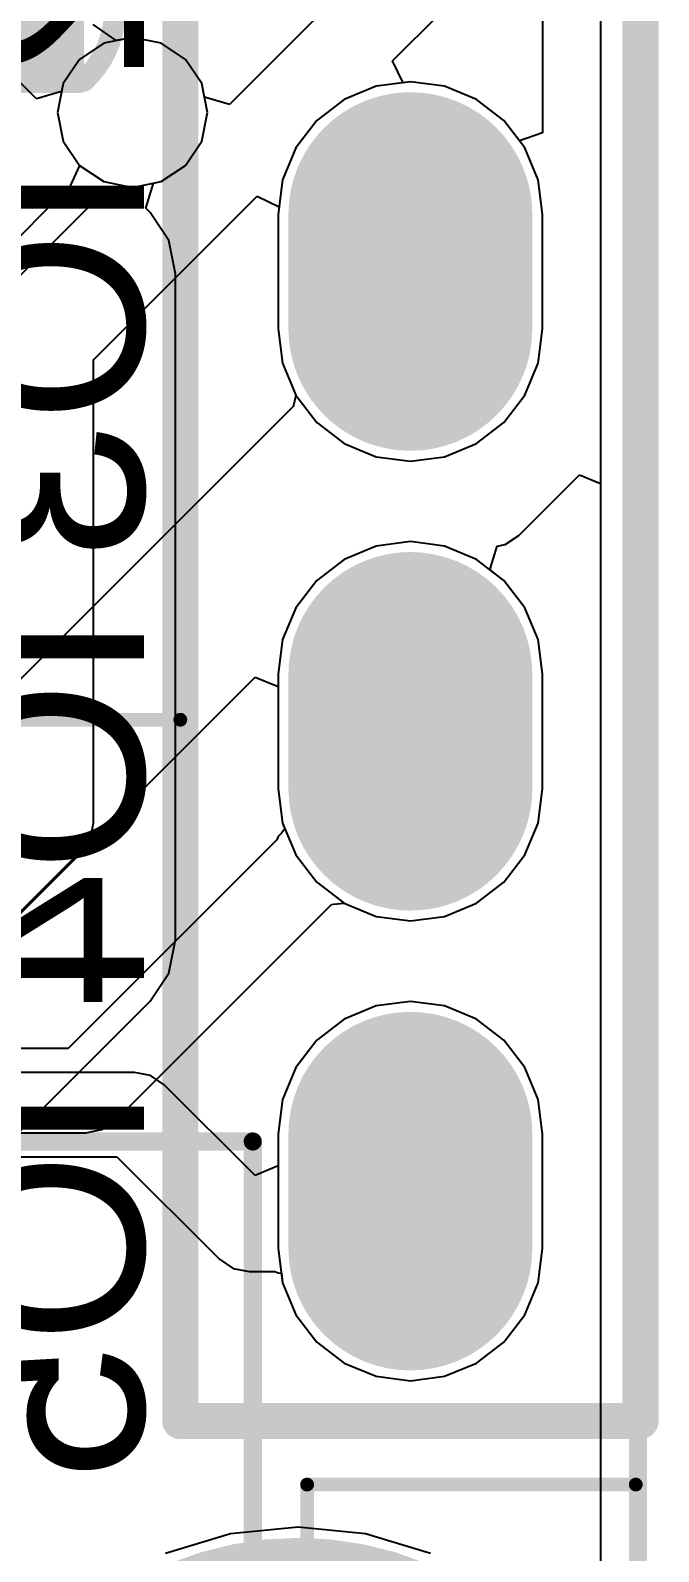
# Model space of a CAD drawing. Header units: millimetres. Extents: x 0 to 11.7, y 0 to 8.3.
# Drawn here: x 5.8061 to 5.9426, y 2.8028 to 3.1336 of the extents above; entities that cross this region are included whole.
import ezdxf

# ---------------------------------------------------------------- set-up
doc = ezdxf.new("R2010")
doc.units = ezdxf.units.MM
doc.header["$MEASUREMENT"] = 0
for name, color, linetype in [('BottomLayer', 5, 'Continuous'), ('BottomOverlay', 54, 'Continuous'), ('BottomPaste', 16, 'Continuous'), ('BottomSolder', 6, 'Continuous'), ('ConnectLayer', 7, 'Continuous'), ('KeepOutLayer', 6, 'Continuous'), ('MidLayer1', 16, 'Continuous'), ('MidLayer2', 76, 'Continuous'), ('MultiLayer', 9, 'Continuous'), ('PadHoleLayer', 156, 'Continuous'), ('TopLayer', 1, 'Continuous'), ('TopOverlay', 2, 'Continuous'), ('TopSolder', 216, 'Continuous')]:
    doc.layers.add(name, color=color, linetype=linetype)

# ---------------------------------------------------------------- blocks, each defined once
blk = doc.blocks.new('C0402_B_7')
at = {"layer": 'BottomLayer'}
for points in [[(0.01168, 0.0059), (0.01168, 0.02952), (-0.0084, 0.0059), (-0.0084, 0.02952)], [(0.01168, -0.03347), (0.01168, -0.00985), (-0.0084, -0.03347), (-0.0084, -0.00985)]]:
    blk.add_solid(points, dxfattribs=at)
at = {"layer": 'BottomOverlay', "const_width": 0.00472}
for points in [[(-0.01436, 0.03303, -0.424007), (0.01615, 0.03252)], [(0.01664, -0.03797, -0.424007), (-0.01387, -0.03746)]]:
    blk.add_lwpolyline(points, format="xyb", dxfattribs=at)
at = {"layer": 'BottomOverlay', "const_width": 0.00236}
for points in [[(-0.01554, 0.03303, 1), (-0.01318, 0.03303, 1)], [(-0.01535, 0.03149, 1), (-0.01299, 0.03149, 1)], [(0.01497, 0.03252, 1), (0.01733, 0.03252, 1)], [(0.01527, 0.03149, 1), (0.01763, 0.03149, 1)], [(-0.01535, 0.00669, 1), (-0.01299, 0.00669, 1)], [(0.01527, 0.00669, 1), (0.01763, 0.00669, 1)], [(-0.01535, -0.01163, 1), (-0.01299, -0.01163, 1)], [(0.01527, -0.01163, 1), (0.01763, -0.01163, 1)], [(-0.01535, -0.03644, 1), (-0.01299, -0.03644, 1)], [(-0.01505, -0.03746, 1), (-0.01269, -0.03746, 1)], [(0.01527, -0.03644, 1), (0.01763, -0.03644, 1)], [(0.01546, -0.03797, 1), (0.01782, -0.03797, 1)]]:
    blk.add_lwpolyline(points, format="xyb", close=True, dxfattribs=at)
at = {"layer": 'BottomOverlay', "const_width": 0.00472}
for points in [[(-0.01417, 0.03149), (-0.01417, 0.00669)], [(0.01645, 0.03149), (0.01645, 0.00669)], [(-0.01417, -0.01163), (-0.01417, -0.03644)], [(0.01645, -0.01163), (0.01645, -0.03644)]]:
    blk.add_lwpolyline(points, dxfattribs=at)
at = {"layer": 'BottomPaste'}
for points in [[(0.01168, 0.0059), (0.01168, 0.02952), (-0.0084, 0.0059), (-0.0084, 0.02952)], [(0.01168, -0.03347), (0.01168, -0.00985), (-0.0084, -0.03347), (-0.0084, -0.00985)]]:
    blk.add_solid(points, dxfattribs=at)
at = {"layer": 'BottomSolder'}
for points in [[(0.01568, 0.0019), (0.01568, 0.03352), (-0.0124, 0.0019), (-0.0124, 0.03352)], [(0.01568, -0.03747), (0.01568, -0.00585), (-0.0124, -0.03747), (-0.0124, -0.00585)]]:
    blk.add_solid(points, dxfattribs=at)
blk = doc.blocks.new('3_5_2_0_69')
at = {"layer": 'BottomLayer', "const_width": 0.0689}
blk.add_lwpolyline([(-0.03671, -0.0009, 1), (0.03219, -0.0009, 1)], format="xyb", close=True, dxfattribs=at)
at = {"layer": 'BottomSolder', "const_width": 0.0729}
blk.add_lwpolyline([(-0.03871, -0.0009, 1), (0.03419, -0.0009, 1)], format="xyb", close=True, dxfattribs=at)
at = {"layer": 'MidLayer1', "const_width": 0.0689}
blk.add_lwpolyline([(-0.03671, -0.0009, 1), (0.03219, -0.0009, 1)], format="xyb", close=True, dxfattribs=at)
at = {"layer": 'MidLayer2', "const_width": 0.0689}
blk.add_lwpolyline([(-0.03671, -0.0009, 1), (0.03219, -0.0009, 1)], format="xyb", close=True, dxfattribs=at)
at = {"layer": 'MultiLayer', "const_width": 0.0689}
blk.add_lwpolyline([(-0.03671, -0.0009, 1), (0.03219, -0.0009, 1)], format="xyb", close=True, dxfattribs=at)
at = {"layer": 'PadHoleLayer', "const_width": 0.03937}
blk.add_lwpolyline([(-0.02194, -0.0009, 1), (0.01743, -0.0009, 1)], format="xyb", close=True, dxfattribs=at)
at = {"layer": 'TopLayer', "const_width": 0.0689}
blk.add_lwpolyline([(-0.03671, -0.0009, 1), (0.03219, -0.0009, 1)], format="xyb", close=True, dxfattribs=at)
at = {"layer": 'TopSolder', "const_width": 0.0729}
blk.add_lwpolyline([(-0.03871, -0.0009, 1), (0.03419, -0.0009, 1)], format="xyb", close=True, dxfattribs=at)
blk = doc.blocks.new('SIP8_72')
at = {"layer": 'BottomLayer', "const_width": 0.045}
for points in [[(0, -0.4875), (0, -0.5125)], [(0, -0.5875), (0, -0.6125)], [(0, -0.6875), (0, -0.7125)]]:
    blk.add_lwpolyline(points, dxfattribs=at)
at = {"layer": 'BottomLayer', "const_width": 0.0225}
for points in [[(-0.01125, -0.4875, 1), (0.01125, -0.4875, 1)], [(-0.01125, -0.5125, 1), (0.01125, -0.5125, 1)], [(-0.01125, -0.5875, 1), (0.01125, -0.5875, 1)], [(-0.01125, -0.6125, 1), (0.01125, -0.6125, 1)], [(-0.01125, -0.6875, 1), (0.01125, -0.6875, 1)], [(-0.01125, -0.7125, 1), (0.01125, -0.7125, 1)]]:
    blk.add_lwpolyline(points, format="xyb", close=True, dxfattribs=at)
at = {"layer": 'BottomOverlay', "const_width": 0.00787}
for points in [[(-0.05, -0.75), (-0.05, 0.05)], [(0.05, -0.75), (0.05, 0.05)], [(-0.05, -0.75), (0.05, -0.75)]]:
    blk.add_lwpolyline(points, dxfattribs=at)
at = {"layer": 'BottomOverlay', "const_width": 0.00394}
for points in [[(-0.05197, -0.75, 1), (-0.04803, -0.75, 1)], [(-0.05197, -0.75, 1), (-0.04803, -0.75, 1)], [(0.04803, -0.75, 1), (0.05197, -0.75, 1)], [(0.04803, -0.75, 1), (0.05197, -0.75, 1)]]:
    blk.add_lwpolyline(points, format="xyb", close=True, dxfattribs=at)
at = {"layer": 'BottomSolder', "const_width": 0.053}
for points in [[(0, -0.4875), (0, -0.5125)], [(0, -0.5875), (0, -0.6125)], [(0, -0.6875), (0, -0.7125)]]:
    blk.add_lwpolyline(points, dxfattribs=at)
at = {"layer": 'BottomSolder', "const_width": 0.0265}
for points in [[(-0.01325, -0.4875, 1), (0.01325, -0.4875, 1)], [(-0.01325, -0.5125, 1), (0.01325, -0.5125, 1)], [(-0.01325, -0.5875, 1), (0.01325, -0.5875, 1)], [(-0.01325, -0.6125, 1), (0.01325, -0.6125, 1)], [(-0.01325, -0.6875, 1), (0.01325, -0.6875, 1)], [(-0.01325, -0.7125, 1), (0.01325, -0.7125, 1)]]:
    blk.add_lwpolyline(points, format="xyb", close=True, dxfattribs=at)
at = {"layer": 'MidLayer1', "const_width": 0.045}
for points in [[(0, -0.4875), (0, -0.5125)], [(0, -0.5875), (0, -0.6125)], [(0, -0.6875), (0, -0.7125)]]:
    blk.add_lwpolyline(points, dxfattribs=at)
at = {"layer": 'MidLayer1', "const_width": 0.0225}
for points in [[(-0.01125, -0.4875, 1), (0.01125, -0.4875, 1)], [(-0.01125, -0.5125, 1), (0.01125, -0.5125, 1)], [(-0.01125, -0.5875, 1), (0.01125, -0.5875, 1)], [(-0.01125, -0.6125, 1), (0.01125, -0.6125, 1)], [(-0.01125, -0.6875, 1), (0.01125, -0.6875, 1)], [(-0.01125, -0.7125, 1), (0.01125, -0.7125, 1)]]:
    blk.add_lwpolyline(points, format="xyb", close=True, dxfattribs=at)
at = {"layer": 'MidLayer2', "const_width": 0.045}
for points in [[(0, -0.4875), (0, -0.5125)], [(0, -0.5875), (0, -0.6125)], [(0, -0.6875), (0, -0.7125)]]:
    blk.add_lwpolyline(points, dxfattribs=at)
at = {"layer": 'MidLayer2', "const_width": 0.0225}
for points in [[(-0.01125, -0.4875, 1), (0.01125, -0.4875, 1)], [(-0.01125, -0.5125, 1), (0.01125, -0.5125, 1)], [(-0.01125, -0.5875, 1), (0.01125, -0.5875, 1)], [(-0.01125, -0.6125, 1), (0.01125, -0.6125, 1)], [(-0.01125, -0.6875, 1), (0.01125, -0.6875, 1)], [(-0.01125, -0.7125, 1), (0.01125, -0.7125, 1)]]:
    blk.add_lwpolyline(points, format="xyb", close=True, dxfattribs=at)
at = {"layer": 'MultiLayer', "const_width": 0.045}
for points in [[(0, -0.4875), (0, -0.5125)], [(0, -0.5875), (0, -0.6125)], [(0, -0.6875), (0, -0.7125)]]:
    blk.add_lwpolyline(points, dxfattribs=at)
at = {"layer": 'MultiLayer', "const_width": 0.0225}
for points in [[(-0.01125, -0.4875, 1), (0.01125, -0.4875, 1)], [(-0.01125, -0.5125, 1), (0.01125, -0.5125, 1)], [(-0.01125, -0.5875, 1), (0.01125, -0.5875, 1)], [(-0.01125, -0.6125, 1), (0.01125, -0.6125, 1)], [(-0.01125, -0.6875, 1), (0.01125, -0.6875, 1)], [(-0.01125, -0.7125, 1), (0.01125, -0.7125, 1)]]:
    blk.add_lwpolyline(points, format="xyb", close=True, dxfattribs=at)
at = {"layer": 'PadHoleLayer', "const_width": 0.01575}
for points in [[(-0.00787, -0.5, 1), (0.00787, -0.5, 1)], [(-0.00787, -0.6, 1), (0.00787, -0.6, 1)], [(-0.00787, -0.7, 1), (0.00787, -0.7, 1)]]:
    blk.add_lwpolyline(points, format="xyb", close=True, dxfattribs=at)
at = {"layer": 'TopLayer', "const_width": 0.045}
for points in [[(0, -0.4875), (0, -0.5125)], [(0, -0.5875), (0, -0.6125)], [(0, -0.6875), (0, -0.7125)]]:
    blk.add_lwpolyline(points, dxfattribs=at)
at = {"layer": 'TopLayer', "const_width": 0.0225}
for points in [[(-0.01125, -0.4875, 1), (0.01125, -0.4875, 1)], [(-0.01125, -0.5125, 1), (0.01125, -0.5125, 1)], [(-0.01125, -0.5875, 1), (0.01125, -0.5875, 1)], [(-0.01125, -0.6125, 1), (0.01125, -0.6125, 1)], [(-0.01125, -0.6875, 1), (0.01125, -0.6875, 1)], [(-0.01125, -0.7125, 1), (0.01125, -0.7125, 1)]]:
    blk.add_lwpolyline(points, format="xyb", close=True, dxfattribs=at)
at = {"layer": 'TopSolder', "const_width": 0.053}
for points in [[(0, -0.4875), (0, -0.5125)], [(0, -0.5875), (0, -0.6125)], [(0, -0.6875), (0, -0.7125)]]:
    blk.add_lwpolyline(points, dxfattribs=at)
at = {"layer": 'TopSolder', "const_width": 0.0265}
for points in [[(-0.01325, -0.4875, 1), (0.01325, -0.4875, 1)], [(-0.01325, -0.5125, 1), (0.01325, -0.5125, 1)], [(-0.01325, -0.5875, 1), (0.01325, -0.5875, 1)], [(-0.01325, -0.6125, 1), (0.01325, -0.6125, 1)], [(-0.01325, -0.6875, 1), (0.01325, -0.6875, 1)], [(-0.01325, -0.7125, 1), (0.01325, -0.7125, 1)]]:
    blk.add_lwpolyline(points, format="xyb", close=True, dxfattribs=at)
blk = doc.blocks.new('LCD_240_240_76')
at = {"layer": 'TopOverlay', "const_width": 0.00394}
for points in [[(0.21303, -0.0535), (0.21303, 1.09689)], [(0.0406, 0.17859), (0.1293, 0.17859)], [(0.1293, -0.0535), (0.1293, 0.17859)]]:
    blk.add_lwpolyline(points, dxfattribs=at)
at = {"layer": 'TopOverlay', "const_width": 0.00197}
blk.add_lwpolyline([(0.12831, 0.17859, 1), (0.13028, 0.17859, 1)], format="xyb", close=True, dxfattribs=at)
blk.add_lwpolyline([(0.12831, 0.17859, 1), (0.13028, 0.17859, 1)], format="xyb", close=True, dxfattribs=at)

msp = doc.modelspace()

# ---------------------------------------------------------------- linework, layer by layer
at = {"layer": 'ConnectLayer'}
for p, q in [((5.92998, 3.68865), (5.92998, 2.7787)), ((5.92998, 3.68865), (5.92998, 2.7787)), ((5.92998, 3.68865), (5.92998, 2.7787)), ((5.80741, 3.11869), (5.77448, 3.15162)), ((5.91733, 3.15104), (5.91733, 3.1113)), ((5.87157, 3.13971), (5.84932, 3.11746)), ((5.88476, 3.12695), (5.89512, 3.13731)), ((5.82472, 3.13139), (5.81972, 3.13489)), ((5.822, 3.13085), (5.81671, 3.12731)), ((5.822, 3.13085), (5.81671, 3.12731)), ((5.822, 3.13085), (5.81671, 3.12731)), ((5.82824, 3.13209), (5.822, 3.13085)), ((5.82824, 3.13209), (5.822, 3.13085)), ((5.82824, 3.13209), (5.822, 3.13085)), ((5.82824, 3.13209), (5.82472, 3.13139)), ((5.83449, 3.13085), (5.82824, 3.13209)), ((5.83449, 3.13085), (5.82824, 3.13209)), ((5.83449, 3.13085), (5.82824, 3.13209)), ((5.83449, 3.13085), (5.82824, 3.13209)), ((5.83978, 3.12731), (5.83449, 3.13085)), ((5.83978, 3.12731), (5.83449, 3.13085)), ((5.83978, 3.12731), (5.83449, 3.13085)), ((5.83978, 3.12731), (5.83449, 3.13085)), ((5.81671, 3.12731), (5.81317, 3.12202)), ((5.81671, 3.12731), (5.81317, 3.12202)), ((5.81671, 3.12731), (5.81317, 3.12202)), ((5.84331, 3.12202), (5.83978, 3.12731)), ((5.84331, 3.12202), (5.83978, 3.12731)), ((5.84331, 3.12202), (5.83978, 3.12731)), ((5.84331, 3.12202), (5.83978, 3.12731)), ((5.8871, 3.12221), (5.88476, 3.12695)), ((5.81284, 3.12033), (5.80741, 3.11869)), ((5.81317, 3.12202), (5.81193, 3.11578)), ((5.81317, 3.12202), (5.81193, 3.11578)), ((5.81317, 3.12202), (5.81284, 3.12033)), ((5.84389, 3.11911), (5.84331, 3.12202)), ((5.84456, 3.11578), (5.84331, 3.12202)), ((5.84456, 3.11578), (5.84331, 3.12202)), ((5.84456, 3.11578), (5.84331, 3.12202)), ((5.88119, 3.12144), (5.87426, 3.11857)), ((5.88119, 3.12144), (5.87426, 3.11857)), ((5.88119, 3.12144), (5.87426, 3.11857)), ((5.88863, 3.12242), (5.88119, 3.12144)), ((5.88863, 3.12242), (5.88119, 3.12144)), ((5.88863, 3.12242), (5.88119, 3.12144)), ((5.88863, 3.12242), (5.8871, 3.12221)), ((5.89607, 3.12144), (5.88863, 3.12242)), ((5.89607, 3.12144), (5.88863, 3.12242)), ((5.89607, 3.12144), (5.88863, 3.12242)), ((5.89607, 3.12144), (5.88863, 3.12242)), ((5.903, 3.11857), (5.89607, 3.12144)), ((5.903, 3.11857), (5.89607, 3.12144)), ((5.903, 3.11857), (5.89607, 3.12144)), ((5.903, 3.11857), (5.89607, 3.12144)), ((5.84932, 3.11746), (5.84389, 3.11911)), ((5.87426, 3.11857), (5.8683, 3.114)), ((5.87426, 3.11857), (5.8683, 3.114)), ((5.87426, 3.11857), (5.8683, 3.114)), ((5.90896, 3.114), (5.903, 3.11857)), ((5.90896, 3.114), (5.903, 3.11857)), ((5.90896, 3.114), (5.903, 3.11857)), ((5.90896, 3.114), (5.903, 3.11857)), ((5.81193, 3.11578), (5.81317, 3.10954)), ((5.81193, 3.11578), (5.81317, 3.10954)), ((5.84331, 3.10954), (5.84456, 3.11578)), ((5.84331, 3.10954), (5.84456, 3.11578)), ((5.84331, 3.10954), (5.84456, 3.11578)), ((5.8683, 3.114), (5.86374, 3.10804)), ((5.8683, 3.114), (5.86374, 3.10804)), ((5.8683, 3.114), (5.86374, 3.10804)), ((5.91352, 3.10804), (5.90896, 3.114)), ((5.91352, 3.10804), (5.90896, 3.114)), ((5.91352, 3.10804), (5.90896, 3.114)), ((5.91233, 3.1096), (5.90896, 3.114)), ((5.91733, 3.1113), (5.91233, 3.1096)), ((5.81317, 3.10954), (5.81671, 3.10424)), ((5.81317, 3.10954), (5.81671, 3.10424)), ((5.83978, 3.10424), (5.84331, 3.10954)), ((5.83978, 3.10424), (5.84331, 3.10954)), ((5.83978, 3.10424), (5.84331, 3.10954)), ((5.86374, 3.10804), (5.86086, 3.10111)), ((5.86374, 3.10804), (5.86086, 3.10111)), ((5.86374, 3.10804), (5.86086, 3.10111)), ((5.9164, 3.10111), (5.91352, 3.10804)), ((5.9164, 3.10111), (5.91352, 3.10804)), ((5.9164, 3.10111), (5.91352, 3.10804)), ((5.81671, 3.10424), (5.81466, 3.09981)), ((5.81671, 3.10424), (5.822, 3.10071)), ((5.83449, 3.10071), (5.83978, 3.10424)), ((5.83449, 3.10071), (5.83978, 3.10424)), ((5.83449, 3.10071), (5.83978, 3.10424)), ((5.81466, 3.09981), (5.81456, 3.09968)), ((5.822, 3.10071), (5.82824, 3.09947)), ((5.82606, 3.09943), (5.82702, 3.09971)), ((5.82702, 3.09971), (5.82824, 3.09947)), ((5.82824, 3.09947), (5.83449, 3.10071)), ((5.82824, 3.09947), (5.83449, 3.10071)), ((5.83115, 3.09495), (5.8328, 3.10037)), ((5.8328, 3.10037), (5.83449, 3.10071)), ((5.86086, 3.10111), (5.85988, 3.09367)), ((5.86086, 3.10111), (5.85988, 3.09367)), ((5.86086, 3.10111), (5.85988, 3.09367)), ((5.91738, 3.09367), (5.9164, 3.10111)), ((5.91738, 3.09367), (5.9164, 3.10111)), ((5.91738, 3.09367), (5.9164, 3.10111)), ((5.81456, 3.09968), (5.79212, 3.07723)), ((5.79811, 3.0746), (5.82159, 3.09808)), ((5.81978, 3.06197), (5.85535, 3.09754)), ((5.82159, 3.09808), (5.82207, 3.0982)), ((5.82207, 3.0982), (5.82224, 3.09849)), ((5.82224, 3.09849), (5.82255, 3.0986)), ((5.82255, 3.0986), (5.82299, 3.099)), ((5.82299, 3.099), (5.82318, 3.09914)), ((5.82318, 3.09914), (5.82337, 3.09925)), ((5.82337, 3.09925), (5.82356, 3.09934)), ((5.82356, 3.09934), (5.82377, 3.09941)), ((5.82377, 3.09941), (5.82404, 3.09947)), ((5.82404, 3.09947), (5.82437, 3.09952)), ((5.82437, 3.09952), (5.82477, 3.09954)), ((5.82477, 3.09954), (5.82526, 3.09952)), ((5.82526, 3.09952), (5.82606, 3.09943)), ((5.85535, 3.09754), (5.86009, 3.0952)), ((5.83208, 3.09402), (5.83115, 3.09495)), ((5.83617, 3.0879), (5.83208, 3.09402)), ((5.86009, 3.0952), (5.85988, 3.09367)), ((5.85988, 3.09367), (5.85988, 3.06867)), ((5.85988, 3.09367), (5.85988, 3.06867)), ((5.85988, 3.09367), (5.85988, 3.06867)), ((5.85988, 3.09367), (5.85988, 3.06867)), ((5.91738, 3.06867), (5.91738, 3.09367)), ((5.91738, 3.06867), (5.91738, 3.09367)), ((5.91738, 3.06867), (5.91738, 3.09367)), ((5.83761, 3.08068), (5.83617, 3.0879)), ((5.83761, 2.93581), (5.83761, 3.08068)), ((5.85988, 3.06867), (5.86086, 3.06123)), ((5.85988, 3.06867), (5.86086, 3.06123)), ((5.85988, 3.06867), (5.86086, 3.06123)), ((5.85988, 3.06867), (5.86086, 3.06123)), ((5.9164, 3.06123), (5.91738, 3.06867)), ((5.9164, 3.06123), (5.91738, 3.06867)), ((5.9164, 3.06123), (5.91738, 3.06867)), ((5.81978, 2.96127), (5.81978, 3.06197)), ((5.86086, 3.06123), (5.86374, 3.0543)), ((5.86086, 3.06123), (5.86374, 3.0543)), ((5.86086, 3.06123), (5.86374, 3.0543)), ((5.86086, 3.06123), (5.86374, 3.0543)), ((5.91352, 3.0543), (5.9164, 3.06123)), ((5.91352, 3.0543), (5.9164, 3.06123)), ((5.91352, 3.0543), (5.9164, 3.06123)), ((5.86374, 3.0543), (5.8633, 3.0523)), ((5.86374, 3.0543), (5.8683, 3.04834)), ((5.86374, 3.0543), (5.8683, 3.04834)), ((5.86374, 3.0543), (5.8683, 3.04834)), ((5.90896, 3.04834), (5.91352, 3.0543)), ((5.90896, 3.04834), (5.91352, 3.0543)), ((5.90896, 3.04834), (5.91352, 3.0543)), ((5.86318, 3.05182), (5.74235, 2.931)), ((5.8633, 3.0523), (5.86318, 3.05182)), ((5.8683, 3.04834), (5.87426, 3.04378)), ((5.8683, 3.04834), (5.87426, 3.04378)), ((5.8683, 3.04834), (5.87426, 3.04378)), ((5.903, 3.04378), (5.90896, 3.04834)), ((5.903, 3.04378), (5.90896, 3.04834)), ((5.903, 3.04378), (5.90896, 3.04834)), ((5.87426, 3.04378), (5.88119, 3.0409)), ((5.87426, 3.04378), (5.88119, 3.0409)), ((5.87426, 3.04378), (5.88119, 3.0409)), ((5.89607, 3.0409), (5.903, 3.04378)), ((5.89607, 3.0409), (5.903, 3.04378)), ((5.89607, 3.0409), (5.903, 3.04378)), ((5.88119, 3.0409), (5.88863, 3.03993)), ((5.88119, 3.0409), (5.88863, 3.03993)), ((5.88119, 3.0409), (5.88863, 3.03993)), ((5.88863, 3.03993), (5.89607, 3.0409)), ((5.88863, 3.03993), (5.89607, 3.0409)), ((5.88863, 3.03993), (5.89607, 3.0409)), ((5.91219, 3.02378), (5.92536, 3.03695)), ((5.92536, 3.03695), (5.92998, 3.03504)), ((5.92998, 3.03504), (5.92998, 2.7787)), ((5.90922, 3.02179), (5.91219, 3.02378)), ((5.88119, 3.02144), (5.87426, 3.01857)), ((5.88119, 3.02144), (5.87426, 3.01857)), ((5.88119, 3.02144), (5.87426, 3.01857)), ((5.88863, 3.02242), (5.88119, 3.02144)), ((5.88863, 3.02242), (5.88119, 3.02144)), ((5.88863, 3.02242), (5.88119, 3.02144)), ((5.89607, 3.02144), (5.88863, 3.02242)), ((5.89607, 3.02144), (5.88863, 3.02242)), ((5.89607, 3.02144), (5.88863, 3.02242)), ((5.903, 3.01857), (5.89607, 3.02144)), ((5.903, 3.01857), (5.89607, 3.02144)), ((5.903, 3.01857), (5.89607, 3.02144)), ((5.90601, 3.01672), (5.90746, 3.02145)), ((5.90746, 3.02145), (5.90922, 3.02179)), ((5.87426, 3.01857), (5.8683, 3.014)), ((5.87426, 3.01857), (5.8683, 3.014)), ((5.87426, 3.01857), (5.8683, 3.014)), ((5.90896, 3.014), (5.903, 3.01857)), ((5.90896, 3.014), (5.903, 3.01857)), ((5.90896, 3.014), (5.903, 3.01857)), ((5.8683, 3.014), (5.86374, 3.00804)), ((5.8683, 3.014), (5.86374, 3.00804)), ((5.8683, 3.014), (5.86374, 3.00804)), ((5.90604, 3.01623), (5.90601, 3.01672)), ((5.90896, 3.014), (5.90604, 3.01623)), ((5.91352, 3.00804), (5.90896, 3.014)), ((5.91352, 3.00804), (5.90896, 3.014)), ((5.91352, 3.00804), (5.90896, 3.014)), ((5.91352, 3.00804), (5.90896, 3.014)), ((5.86374, 3.00804), (5.86086, 3.00111)), ((5.86374, 3.00804), (5.86086, 3.00111)), ((5.86374, 3.00804), (5.86086, 3.00111)), ((5.9164, 3.00111), (5.91352, 3.00804)), ((5.9164, 3.00111), (5.91352, 3.00804)), ((5.9164, 3.00111), (5.91352, 3.00804)), ((5.9164, 3.00111), (5.91352, 3.00804)), ((5.86086, 3.00111), (5.85988, 2.99367)), ((5.86086, 3.00111), (5.85988, 2.99367)), ((5.86086, 3.00111), (5.85988, 2.99367)), ((5.91738, 2.99367), (5.9164, 3.00111)), ((5.91738, 2.99367), (5.9164, 3.00111)), ((5.91738, 2.99367), (5.9164, 3.00111)), ((5.91738, 2.99367), (5.9164, 3.00111)), ((5.77353, 2.91162), (5.85488, 2.99297)), ((5.85488, 2.99297), (5.85988, 2.9909)), ((5.85988, 2.99367), (5.85988, 2.96867)), ((5.85988, 2.99367), (5.85988, 2.96867)), ((5.85988, 2.99367), (5.85988, 2.96867)), ((5.85988, 2.9909), (5.85988, 2.96867)), ((5.91738, 2.96867), (5.91738, 2.99367)), ((5.91738, 2.96867), (5.91738, 2.99367)), ((5.91738, 2.96867), (5.91738, 2.99367)), ((5.91738, 2.96867), (5.91738, 2.99367)), ((5.85988, 2.96867), (5.86086, 2.96123)), ((5.85988, 2.96867), (5.86086, 2.96123)), ((5.85988, 2.96867), (5.86086, 2.96123)), ((5.85988, 2.96867), (5.86086, 2.96123)), ((5.9164, 2.96123), (5.91738, 2.96867)), ((5.9164, 2.96123), (5.91738, 2.96867)), ((5.9164, 2.96123), (5.91738, 2.96867)), ((5.9164, 2.96123), (5.91738, 2.96867)), ((5.81908, 2.95776), (5.81978, 2.96127)), ((5.86086, 2.96123), (5.86138, 2.95999)), ((5.86086, 2.96123), (5.86374, 2.9543)), ((5.86086, 2.96123), (5.86374, 2.9543)), ((5.86086, 2.96123), (5.86374, 2.9543)), ((5.91352, 2.9543), (5.9164, 2.96123)), ((5.91352, 2.9543), (5.9164, 2.96123)), ((5.91352, 2.9543), (5.9164, 2.96123)), ((5.91352, 2.9543), (5.9164, 2.96123)), ((5.8596, 2.95754), (5.81428, 2.91222)), ((5.81709, 2.95478), (5.81908, 2.95776)), ((5.85988, 2.95827), (5.8596, 2.95754)), ((5.8606, 2.95902), (5.85988, 2.95827)), ((5.86138, 2.95999), (5.8606, 2.95902)), ((5.77915, 2.91684), (5.81709, 2.95478)), ((5.86374, 2.9543), (5.8683, 2.94834)), ((5.86374, 2.9543), (5.8683, 2.94834)), ((5.86374, 2.9543), (5.8683, 2.94834)), ((5.90896, 2.94834), (5.91352, 2.9543)), ((5.90896, 2.94834), (5.91352, 2.9543)), ((5.90896, 2.94834), (5.91352, 2.9543)), ((5.90896, 2.94834), (5.91352, 2.9543)), ((5.8683, 2.94834), (5.87426, 2.94378)), ((5.8683, 2.94834), (5.87426, 2.94378)), ((5.8683, 2.94834), (5.87426, 2.94378)), ((5.903, 2.94378), (5.90896, 2.94834)), ((5.903, 2.94378), (5.90896, 2.94834)), ((5.903, 2.94378), (5.90896, 2.94834)), ((5.903, 2.94378), (5.90896, 2.94834)), ((5.82457, 2.89656), (5.87149, 2.94348)), ((5.87149, 2.94348), (5.87193, 2.94359)), ((5.87193, 2.94359), (5.87426, 2.94378)), ((5.87426, 2.94378), (5.88119, 2.9409)), ((5.87426, 2.94378), (5.88119, 2.9409)), ((5.87426, 2.94378), (5.88119, 2.9409)), ((5.87426, 2.94378), (5.88119, 2.9409)), ((5.89607, 2.9409), (5.903, 2.94378)), ((5.89607, 2.9409), (5.903, 2.94378)), ((5.89607, 2.9409), (5.903, 2.94378)), ((5.89607, 2.9409), (5.903, 2.94378)), ((5.88119, 2.9409), (5.88863, 2.93993)), ((5.88119, 2.9409), (5.88863, 2.93993)), ((5.88119, 2.9409), (5.88863, 2.93993)), ((5.88119, 2.9409), (5.88863, 2.93993)), ((5.88863, 2.93993), (5.89607, 2.9409)), ((5.88863, 2.93993), (5.89607, 2.9409)), ((5.88863, 2.93993), (5.89607, 2.9409)), ((5.88863, 2.93993), (5.89607, 2.9409)), ((5.83617, 2.92859), (5.83761, 2.93581)), ((5.83208, 2.92247), (5.83617, 2.92859)), ((5.72204, 2.81243), (5.83208, 2.92247)), ((5.88119, 2.92144), (5.87426, 2.91857)), ((5.88119, 2.92144), (5.87426, 2.91857)), ((5.88119, 2.92144), (5.87426, 2.91857)), ((5.88119, 2.92144), (5.87426, 2.91857)), ((5.88863, 2.92242), (5.88119, 2.92144)), ((5.88863, 2.92242), (5.88119, 2.92144)), ((5.88863, 2.92242), (5.88119, 2.92144)), ((5.88863, 2.92242), (5.88119, 2.92144)), ((5.89607, 2.92144), (5.88863, 2.92242)), ((5.89607, 2.92144), (5.88863, 2.92242)), ((5.89607, 2.92144), (5.88863, 2.92242)), ((5.89607, 2.92144), (5.88863, 2.92242)), ((5.903, 2.91857), (5.89607, 2.92144)), ((5.903, 2.91857), (5.89607, 2.92144)), ((5.903, 2.91857), (5.89607, 2.92144)), ((5.903, 2.91857), (5.89607, 2.92144)), ((5.87426, 2.91857), (5.8683, 2.914)), ((5.87426, 2.91857), (5.8683, 2.914)), ((5.87426, 2.91857), (5.8683, 2.914)), ((5.87426, 2.91857), (5.8683, 2.914)), ((5.90896, 2.914), (5.903, 2.91857)), ((5.90896, 2.914), (5.903, 2.91857)), ((5.90896, 2.914), (5.903, 2.91857)), ((5.90896, 2.914), (5.903, 2.91857)), ((5.81428, 2.91222), (5.78107, 2.91222)), ((5.8683, 2.914), (5.86374, 2.90804)), ((5.8683, 2.914), (5.86374, 2.90804)), ((5.8683, 2.914), (5.86374, 2.90804)), ((5.8683, 2.914), (5.86374, 2.90804)), ((5.91352, 2.90804), (5.90896, 2.914)), ((5.91352, 2.90804), (5.90896, 2.914)), ((5.91352, 2.90804), (5.90896, 2.914)), ((5.91352, 2.90804), (5.90896, 2.914)), ((5.86374, 2.90804), (5.86086, 2.90111)), ((5.86374, 2.90804), (5.86086, 2.90111)), ((5.86374, 2.90804), (5.86086, 2.90111)), ((5.86374, 2.90804), (5.86086, 2.90111)), ((5.9164, 2.90111), (5.91352, 2.90804)), ((5.9164, 2.90111), (5.91352, 2.90804)), ((5.9164, 2.90111), (5.91352, 2.90804)), ((5.9164, 2.90111), (5.91352, 2.90804)), ((5.82867, 2.907), (5.77544, 2.907)), ((5.83218, 2.9063), (5.82867, 2.907)), ((5.83516, 2.90431), (5.83218, 2.9063)), ((5.85488, 2.88458), (5.83516, 2.90431)), ((5.86086, 2.90111), (5.85988, 2.89367)), ((5.86086, 2.90111), (5.85988, 2.89367)), ((5.86086, 2.90111), (5.85988, 2.89367)), ((5.86086, 2.90111), (5.85988, 2.89367)), ((5.91738, 2.89367), (5.9164, 2.90111)), ((5.91738, 2.89367), (5.9164, 2.90111)), ((5.91738, 2.89367), (5.9164, 2.90111)), ((5.91738, 2.89367), (5.9164, 2.90111)), ((5.82159, 2.89457), (5.82457, 2.89656)), ((5.76963, 2.89387), (5.81808, 2.89387)), ((5.81808, 2.89387), (5.82159, 2.89457)), ((5.85988, 2.89367), (5.85988, 2.86867)), ((5.85988, 2.89367), (5.85988, 2.86867)), ((5.85988, 2.89367), (5.85988, 2.86867)), ((5.85988, 2.89367), (5.85988, 2.88665)), ((5.91738, 2.86867), (5.91738, 2.89367)), ((5.91738, 2.86867), (5.91738, 2.89367)), ((5.91738, 2.86867), (5.91738, 2.89367)), ((5.91738, 2.86867), (5.91738, 2.89367)), ((5.52715, 2.88865), (5.82487, 2.88865)), ((5.82487, 2.88865), (5.84714, 2.86637)), ((5.85988, 2.88665), (5.85488, 2.88458)), ((5.85988, 2.86867), (5.86086, 2.86123)), ((5.85988, 2.86867), (5.86086, 2.86123)), ((5.85988, 2.86867), (5.86086, 2.86123)), ((5.9164, 2.86123), (5.91738, 2.86867)), ((5.9164, 2.86123), (5.91738, 2.86867)), ((5.9164, 2.86123), (5.91738, 2.86867)), ((5.9164, 2.86123), (5.91738, 2.86867)), ((5.84714, 2.86637), (5.85012, 2.86438)), ((5.85012, 2.86438), (5.85363, 2.86368)), ((5.85363, 2.86368), (5.85918, 2.86368)), ((5.85918, 2.86368), (5.8599, 2.86337)), ((5.8599, 2.86337), (5.86059, 2.86335)), ((5.86059, 2.86335), (5.86086, 2.86123)), ((5.86086, 2.86123), (5.86374, 2.8543)), ((5.86086, 2.86123), (5.86374, 2.8543)), ((5.86086, 2.86123), (5.86374, 2.8543)), ((5.86086, 2.86123), (5.86374, 2.8543)), ((5.91352, 2.8543), (5.9164, 2.86123)), ((5.91352, 2.8543), (5.9164, 2.86123)), ((5.91352, 2.8543), (5.9164, 2.86123)), ((5.91352, 2.8543), (5.9164, 2.86123)), ((5.86374, 2.8543), (5.8683, 2.84834)), ((5.86374, 2.8543), (5.8683, 2.84834)), ((5.86374, 2.8543), (5.8683, 2.84834)), ((5.86374, 2.8543), (5.8683, 2.84834)), ((5.90896, 2.84834), (5.91352, 2.8543)), ((5.90896, 2.84834), (5.91352, 2.8543)), ((5.90896, 2.84834), (5.91352, 2.8543)), ((5.90896, 2.84834), (5.91352, 2.8543)), ((5.8683, 2.84834), (5.87426, 2.84378)), ((5.8683, 2.84834), (5.87426, 2.84378)), ((5.8683, 2.84834), (5.87426, 2.84378)), ((5.8683, 2.84834), (5.87426, 2.84378)), ((5.903, 2.84378), (5.90896, 2.84834)), ((5.903, 2.84378), (5.90896, 2.84834)), ((5.903, 2.84378), (5.90896, 2.84834)), ((5.903, 2.84378), (5.90896, 2.84834)), ((5.87426, 2.84378), (5.88119, 2.8409)), ((5.87426, 2.84378), (5.88119, 2.8409)), ((5.87426, 2.84378), (5.88119, 2.8409)), ((5.87426, 2.84378), (5.88119, 2.8409)), ((5.89607, 2.8409), (5.903, 2.84378)), ((5.89607, 2.8409), (5.903, 2.84378)), ((5.89607, 2.8409), (5.903, 2.84378)), ((5.89607, 2.8409), (5.903, 2.84378)), ((5.88119, 2.8409), (5.88863, 2.83993)), ((5.88119, 2.8409), (5.88863, 2.83993)), ((5.88119, 2.8409), (5.88863, 2.83993)), ((5.88119, 2.8409), (5.88863, 2.83993)), ((5.88863, 2.83993), (5.89607, 2.8409)), ((5.88863, 2.83993), (5.89607, 2.8409)), ((5.88863, 2.83993), (5.89607, 2.8409)), ((5.88863, 2.83993), (5.89607, 2.8409)), ((5.84955, 2.80668), (5.83543, 2.8024)), ((5.84955, 2.80668), (5.83543, 2.8024)), ((5.84955, 2.80668), (5.83543, 2.8024)), ((5.84955, 2.80668), (5.83543, 2.8024)), ((5.86423, 2.80813), (5.84955, 2.80668)), ((5.86423, 2.80813), (5.84955, 2.80668)), ((5.86423, 2.80813), (5.84955, 2.80668)), ((5.86423, 2.80813), (5.84955, 2.80668)), ((5.87891, 2.80668), (5.86423, 2.80813)), ((5.87891, 2.80668), (5.86423, 2.80813)), ((5.87891, 2.80668), (5.86423, 2.80813)), ((5.87891, 2.80668), (5.86423, 2.80813)), ((5.89303, 2.8024), (5.87891, 2.80668)), ((5.89303, 2.8024), (5.87891, 2.80668)), ((5.89303, 2.8024), (5.87891, 2.80668)), ((5.89303, 2.8024), (5.87891, 2.80668))]:
    msp.add_line(p, q, dxfattribs=at)
at = {"layer": 'KeepOutLayer', "const_width": 0.00394}
msp.add_lwpolyline([(5.93811, 2.65988), (5.93811, 3.81027)], dxfattribs=at)
at = {"layer": 'TopOverlay', "const_width": 0.003}
for points in [[(5.83863, 2.98369), (5.83863, 3.63117)], [(5.77009, 2.98369), (5.83863, 2.98369)], [(5.86619, 2.81736), (5.93761, 2.81736)], [(5.86619, 2.69925), (5.86619, 2.81736)]]:
    msp.add_lwpolyline(points, dxfattribs=at)
at = {"layer": 'TopOverlay', "const_width": 0.0015}
for points in [[(5.83788, 2.98369, 1), (5.83938, 2.98369, 1)], [(5.83788, 2.98369, 1), (5.83938, 2.98369, 1)], [(5.86544, 2.81736, 1), (5.86694, 2.81736, 1)], [(5.86544, 2.81736, 1), (5.86694, 2.81736, 1)], [(5.93686, 2.81736, 1), (5.93836, 2.81736, 1)]]:
    msp.add_lwpolyline(points, format="xyb", close=True, dxfattribs=at)

# ---------------------------------------------------------------- block references
for name, p in [('LCD_240_240_76', (5.72508, 2.71338)), ('SIP8_72', (5.88863, 3.58117)), ('3_5_2_0_69', (5.86649, 2.73377))]:
    msp.add_blockref(name, p)
at = {"rotation": 90}
msp.add_blockref('C0402_B_7', (5.78026, 3.13654), dxfattribs=at)

# ---------------------------------------------------------------- texts
at = {"layer": 'BottomOverlay', "text_generation_flag": 2}
for s, p in [('IO2', (5.83071, 3.20917)), ('IO3', (5.83071, 3.10477)), ('IO4', (5.83071, 3.00697)), ('IO5', (5.83071, 2.90447))]:
    msp.add_text(s, height=0.04, rotation=90, dxfattribs=at).set_placement(p)

doc.saveas('drawing.dxf')
